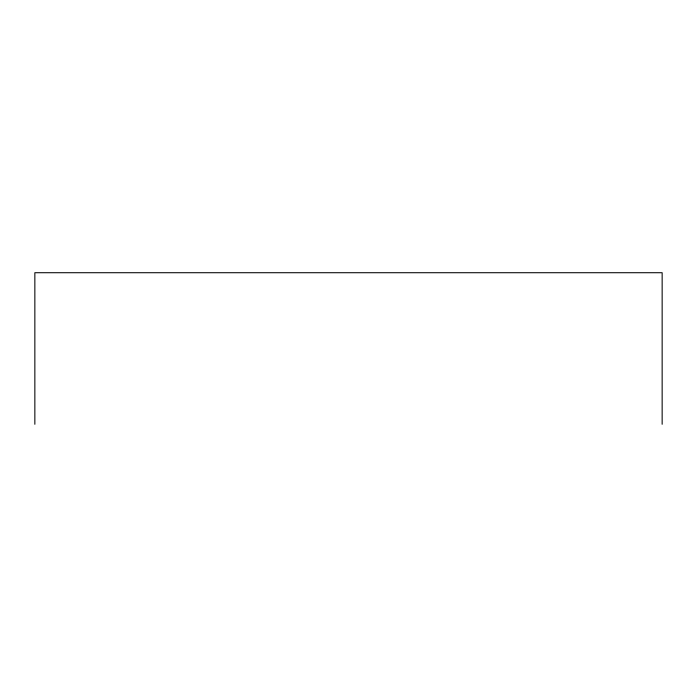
<?xml version="1.0" encoding="UTF-8"?>
<svg xmlns="http://www.w3.org/2000/svg" width="697" height="697" viewBox="0 0 697 697"><rect width="100%" height="100%" fill="white"/><g stroke="black" fill="none" stroke-linecap="round" stroke-linejoin="round"><path stroke-width="1.05" d="M662.15 424.281L662.15 272.719L34.85 272.719L34.85 424.281"/></g></svg>
